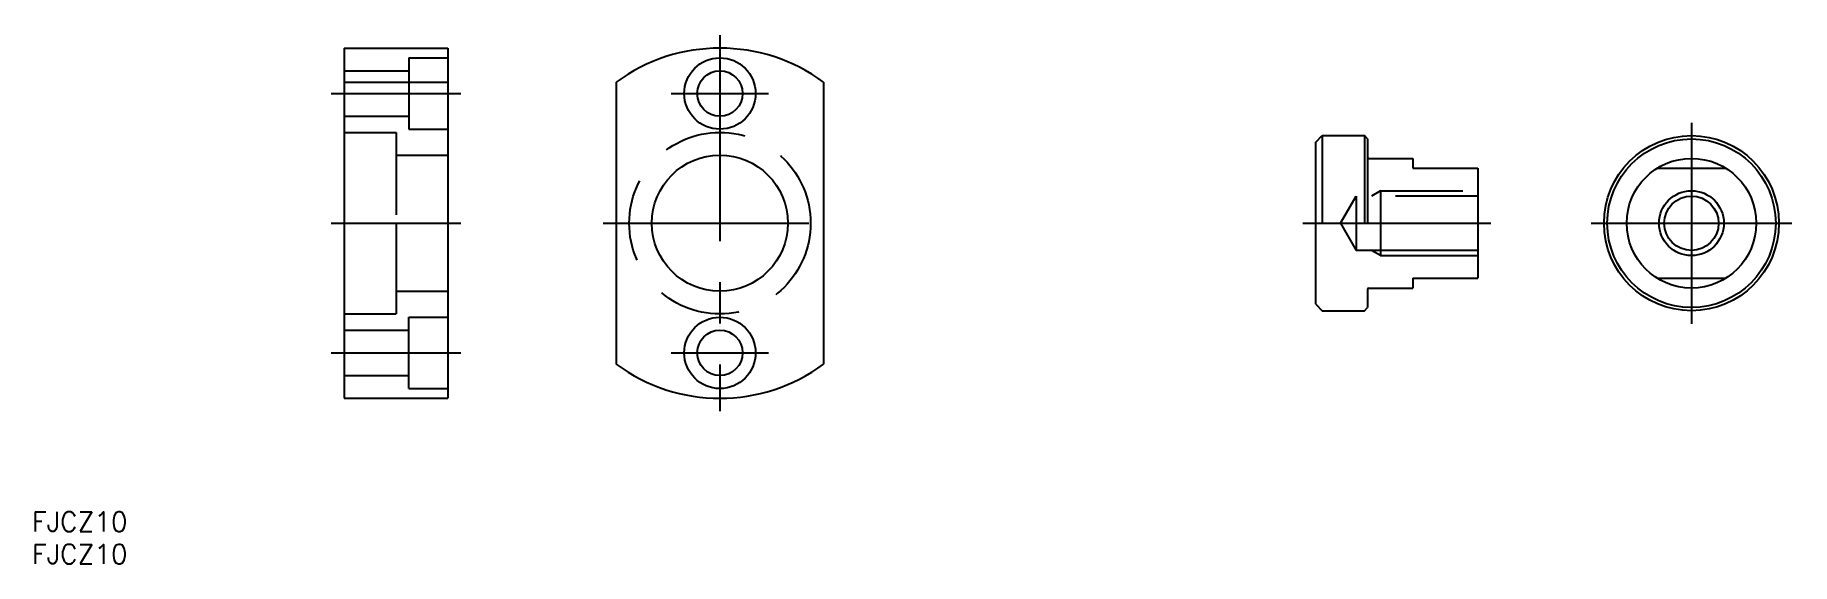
# Model space of a CAD drawing. Extents: x -256 to 16, y -53 to 29.
import ezdxf

# ---------------------------------------------------------------- set-up
doc = ezdxf.new("R2010")
doc.units = 0
doc.linetypes.add('CENTER', pattern=[50.8, 31.75, -6.35, 6.35, -6.35])
doc.linetypes.add('DASHED', pattern=[19.05, 12.7, -6.35])
doc.layers.get('0').update_dxf_attribs({"linetype": 'CONTINUOUS'})
doc.layers.add('CENTER', color=1, linetype='CONTINUOUS')
doc.styles.get("Standard").update_dxf_attribs({"font": 'txt.shx', "height": 3, "bigfont": 'bigfont.shx'})

# ---------------------------------------------------------------- blocks, each defined once
blk = doc.blocks.new('*U2')
at = {"color": 7, "linetype": 'CONTINUOUS'}
blk.add_text('FJCZ10', height=3, dxfattribs=at).set_placement((-256.23, -47.54))
blk = doc.blocks.new('*U3')
at = {"color": 7, "linetype": 'CONTINUOUS'}
blk.add_text('FJCZ10', height=3, dxfattribs=at).set_placement((-256.23, -52.54))

msp = doc.modelspace()

# ---------------------------------------------------------------- linework, layer by layer
at = {"color": 7, "linetype": 'CONTINUOUS'}
for p, q in [((-208, 27), (-192, 27)), ((-208, 27), (-208, -27)), ((-192, 27), (-192, -27)), ((-208, 21.75), (-192, 21.75)), ((-166, 21.75), (-166, -21.75)), ((-134, 21.75), (-134, -21.75)), ((-58, 12.5), (-57, 13.5)), ((-58, -12.5), (-58, 12.5)), ((-57, 13.5), (-50.5, 13.5)), ((-57, 13.5), (-57, 0)), ((-50, 13), (-50.5, 13.5)), ((-50.5, 13.5), (-50.5, 0)), ((-50, 13), (-50, 0)), ((-49.8, 10), (-43, 10)), ((-43, 10), (-43, 8.5)), ((-43, 8.5), (-33, 8.5)), ((-33, 8.5), (-33, -8.5)), ((-5.27, 8.5), (5.27, 8.5)), ((-200, 0), (-200, -14)), ((-54.17, 0), (-51.75, -4.19)), ((-51.75, 0), (-51.75, -4.19)), ((-48, 0), (-48, -5)), ((-33, -4.19), (-51.75, -4.19)), ((-200, -10.5), (-192, -10.5)), ((-50, -10.2), (-50, -13)), ((-49.8, -10), (-43, -10)), ((-43, -8.5), (-33, -8.5)), ((-43, -8.5), (-43, -10)), ((-5.27, -8.5), (5.27, -8.5)), ((-58, -12.5), (-57, -13.5)), ((-57, -13.5), (-50.5, -13.5)), ((-50.5, -13.5), (-50, -13)), ((-208, -14), (-200, -14)), ((-198, -14.5), (-192, -14.5)), ((-198, -25.5), (-198, -14.5)), ((-208, -16.5), (-198, -16.5)), ((-208, -23.5), (-198, -23.5)), ((-208, -27), (-192, -27)), ((-198, -25.5), (-192, -25.5))]:
    msp.add_line(p, q, dxfattribs=at)
at = {"color": 3, "linetype": 'DASHED'}
for p, q in [((-198, 25.5), (-192, 25.5)), ((-198, 25.5), (-198, 14.5)), ((-208, 23.5), (-198, 23.5)), ((-208, 16.5), (-198, 16.5)), ((-208, 14), (-200, 14)), ((-200, 14), (-200, 0)), ((-198, 14.5), (-192, 14.5)), ((-200, 10.5), (-192, 10.5)), ((-54.17, 0), (-51.75, 4.19)), ((-51.75, 4.19), (-51.75, 0)), ((-33, 4.19), (-51.75, 4.19)), ((-48, 5), (-49.41, 4.19)), ((-48, 5), (-48, 0)), ((-48, 5), (-33, 5))]:
    msp.add_line(p, q, dxfattribs=at)
at = {"color": 3, "linetype": 'CONTINUOUS'}
for q in [(-49.41, -4.19), (-33, -5)]:
    msp.add_line((-48, -5), q, dxfattribs=at)
at = {"color": 7, "linetype": 'CONTINUOUS'}
for centre, radius in [((-150, 20), 5.5), ((-150, 20), 3.5), ((0, 0), 13.5), ((0, 0), 13), ((-150, 0), 10.5), ((0, 0), 10), ((0, 0), 4.19), ((-150, -20), 5.5), ((-150, -20), 3.5)]:
    msp.add_circle(centre, radius, dxfattribs=at)
at = {"color": 3, "linetype": 'DASHED'}
msp.add_circle((-150, 0), 14, dxfattribs=at)
at = {"color": 3, "linetype": 'CONTINUOUS'}
msp.add_circle((0, 0), 5, dxfattribs=at)
at = {"color": 7, "linetype": 'CONTINUOUS'}
for centre, radius, start, end in [((-150, 0), 27, 53.6588, 126.3412), ((-49.8, 10.2), 0.2, 180, 270), ((-49.8, -10.2), 0.2, 90, 180), ((-150, 0), 27, 233.6588, 306.3412)]:
    msp.add_arc(centre, radius, start, end, dxfattribs=at)
at = {"layer": 'CENTER', "color": 1, "linetype": 'CENTER'}
for p, q in [((-150, 29), (-150, -29)), ((-210, 20), (-190, 20)), ((-157.5, 20), (-142.5, 20)), ((0, 15.5), (0, -15.5)), ((-210, 0), (-190, 0)), ((-168, 0), (-132, 0)), ((-60, 0), (-31, 0)), ((-15.5, 0), (15.5, 0)), ((-210, -20), (-190, -20)), ((-157.5, -20), (-142.5, -20))]:
    msp.add_line(p, q, dxfattribs=at)

# ---------------------------------------------------------------- block references
at = {"color": 7, "linetype": 'CONTINUOUS'}
for name in ['*U2', '*U3']:
    msp.add_blockref(name, (0, 0), dxfattribs=at)

doc.saveas('drawing.dxf')
